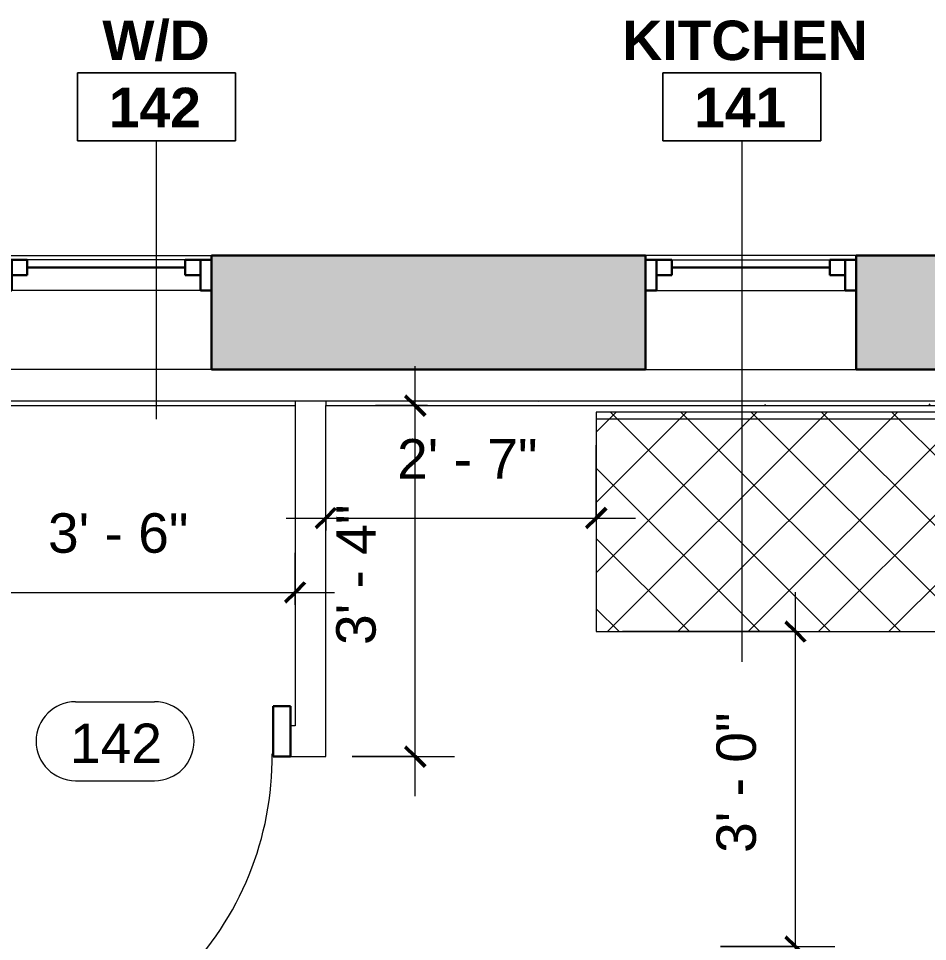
# Model space of a CAD drawing. Header units: inches. Extents: x -545 to 1083, y -2066 to -269.
# Drawn here: x 29.8 to 133.3, y -1762.9 to -1657.7 of the extents above; entities that cross this region are included whole.
import ezdxf

# ---------------------------------------------------------------- set-up
doc = ezdxf.new("R2010")
doc.units = ezdxf.units.IN
doc.header["$MEASUREMENT"] = 0
doc.linetypes.add('Dash dot dot', pattern=[0.8125, 0.25, -0.1875, 0, -0.1875, 0, -0.1875])
for name, color, linetype, lineweight in [('A-ANNO-DIMS', 211, 'Continuous', 9), ('A-ANNO-DIMS-48', 211, 'Continuous', 9), ('A-AREA-IDEN', 2, 'Continuous', 9), ('A-DETL', 90, 'Continuous', 9), ('A-DOOR', 31, 'Continuous', 18), ('A-DOOR-FRAM', 31, 'Continuous', 30), ('A-DOOR-IDEN', 31, 'Continuous', 9), ('A-GLAZ', 151, 'Continuous', 18), ('A-WALL', 113, 'Continuous', 18), ('A-WALL-PATT', 111, 'Continuous', 18), ('I-WALL', 2, 'Continuous', 18), ('Q-CASE', 31, 'Continuous', 9)]:
    doc.layers.add(name, color=color, linetype=linetype, lineweight=lineweight)
doc.styles.add('Swis721 Lt BT', font='swissl.ttf', dxfattribs={"height": 4.5})
doc.styles.add('Swis721 Lt BT_B', font='', dxfattribs={"height": 4.5})
doc.styles.get('Swis721 Lt BT_B').set_extended_font_data('Swis721 Lt BT', bold=True)
doc.dimstyles.new('OTJ_-_3_32__Linear__1_2__Tolerance', dxfattribs={"dimscale": 12, "dimtxt": 4.748918, "dimasz": 0.1875, "dimexe": 0.375, "dimexo": 0.25, "dimgap": 0.25, "dimtad": 1, "dimdec": 1, "dimrnd": 0.5, "dimzin": 3, "dimdsep": 46, "dimlunit": 4, "dimtxsty": 'Swis721 Lt BT', "dimblk1": 'OBLIQUE', "dimblk2": 'OBLIQUE', "dimsah": 1, "dimcen": 0.09, "dimdle": 0.375, "dimazin": 0, "dimtfac": 1, "dimtdec": 4, "dimtix": 1, "dimtmove": 0, "dimatfit": 3, "dimfxl": 1, "dimtvp": 1, "dimfrac": 2, "dimtolj": 1, "dimtzin": 0, "dimarcsym": 2})

# ---------------------------------------------------------------- blocks, each defined once
blk = doc.blocks.new('Window-Double-Hung - 24_ x 44_-5077948-1ST FLOOR - CONSTRUCTION')
at = {"layer": 'A-GLAZ', "color": 8, "lineweight": 30}
for p, q in [((-12, 6.5), (-12, -6.5)), ((12, -6.5), (12, 6.5)), ((-12, 6), (-9, 6)), ((-10.75, 6), (-10.75, 2.5)), ((-9, 6), (-9, 4.25)), ((9, 6), (12, 6)), ((9, 6), (9, 4.25)), ((10.75, 6), (10.75, 2.5)), ((-10.75, 4.25), (-9, 4.25)), ((-9, 5.125), (9, 5.125)), ((10.75, 4.25), (9, 4.25)), ((-12, 2.5), (-10.75, 2.5)), ((10.75, 2.5), (12, 2.5))]:
    blk.add_line(p, q, dxfattribs=at)
at = {"layer": 'A-GLAZ'}
for p, q in [((12, 6.5), (-12, 6.5)), ((-12, -6.5), (12, -6.5))]:
    blk.add_line(p, q, dxfattribs=at)
at = {"layer": 'A-GLAZ', "lineweight": 9}
for p, q in [((-9, 6), (9, 6)), ((-10.75, 2.5), (10.75, 2.5))]:
    blk.add_line(p, q, dxfattribs=at)
blk = doc.blocks.new('Window-Double-Hung - 24_ x 44_-5436741-1ST FLOOR - CONSTRUCTION')
at = {"layer": 'A-GLAZ'}
for p, q in [((-12, 6.5), (12, 6.5)), ((12, -6.5), (-12, -6.5))]:
    blk.add_line(p, q, dxfattribs=at)
at = {"layer": 'A-GLAZ', "color": 8, "lineweight": 30}
for p, q in [((-12, -6.5), (-12, 6.5)), ((12, 6.5), (12, -6.5)), ((-12, -2.5), (-10.75, -2.5)), ((-10.75, -6), (-10.75, -2.5)), ((10.75, -2.5), (12, -2.5)), ((10.75, -6), (10.75, -2.5)), ((-10.75, -4.25), (-9, -4.25)), ((-9, -6), (-9, -4.25)), ((-9, -5.125), (9, -5.125)), ((9, -6), (9, -4.25)), ((10.75, -4.25), (9, -4.25)), ((-12, -6), (-9, -6)), ((9, -6), (12, -6))]:
    blk.add_line(p, q, dxfattribs=at)
at = {"layer": 'A-GLAZ', "lineweight": 9}
for p, q in [((-10.75, -2.5), (10.75, -2.5)), ((-9, -6), (9, -6))]:
    blk.add_line(p, q, dxfattribs=at)
blk = doc.blocks.new('Single Flush - D1 3_ X 8_  - NOT FR-6102448-1ST FLOOR - CONSTRUCTION')
at = {"layer": 'A-DOOR', "lineweight": 30}
for p, q in [((16.15625, 37.5625), (16.15625, 1.75)), ((17.90625, 37.5625), (16.15625, 37.5625)), ((17.90625, 1.75), (17.90625, 37.5625)), ((16.15625, 1.75), (17.90625, 1.75))]:
    blk.add_line(p, q, dxfattribs=at)
at = {"layer": 'A-DOOR', "lineweight": 9}
blk.add_arc((17.90625, 1.75), 35.8125, 90, 180.5, dxfattribs=at)
at = {"layer": 'A-DOOR-FRAM'}
for p, q in [((-20, -4), (-20, 1.75)), ((-20, 1.75), (-18, 1.75)), ((-18, -4), (-18, 1.75)), ((18.000004, -4), (18.000004, 1.75)), ((18.000004, 1.75), (20.000004, 1.75)), ((20.000004, -4), (20.000004, 1.75)), ((-20, -4), (-18, -4)), ((18.000004, -4), (20.000004, -4))]:
    blk.add_line(p, q, dxfattribs=at)
blk = doc.blocks.new('Counter Top w Sink Hole - 24_ Depth-5937304-1ST FLOOR - CONSTRUCTION')
at = {"layer": 'Q-CASE'}
h = blk.add_hatch(dxfattribs=at)
h.set_pattern_fill('FP_8', color=256, style=0, pattern_type=2)
h.set_pattern_definition([(45, (-142.846, 1702.594), (-4.006467, 4.006467), []), (135, (-142.846, 1702.594), (-4.006467, -4.006467), [])])
h.paths.add_polyline_path([(29.66, -25), (29.66, 0), (-47.26, 0), (-47.26, -25), (27.59, -25)], flags=0)
h.paths.add_polyline_path([(27.59, -23), (3.59, -23), (3.59, -2), (27.59, -2), (27.59, -16.5)], flags=0)
h.paths.add_polyline_path([(2.33, -3.95), (1.8, -3.95), (1.3, -3.59), (1.11, -3), (1.3, -2.41), (1.8, -2.05), (2.42, -2.05), (2.92, -2.41), (3.11, -3), (2.92, -3.59), (2.42, -3.95)], flags=0)
h.paths.add_polyline_path([(2.11, -3.55), (2.32, -3.5), (2.44, -3.43), (2.55, -3.32), (2.61, -3.21), (2.65, -3.06), (2.66, -3), (2.61, -2.79), (2.54, -2.66), (2.43, -2.56), (2.31, -2.49), (2.17, -2.46), (2.11, -2.45), (1.89, -2.5), (1.77, -2.57), (1.67, -2.68), (1.61, -2.79), (1.57, -2.89), (1.57, -3.06), (1.61, -3.22), (1.68, -3.34), (1.79, -3.44), (1.91, -3.51), (2.02, -3.54)], flags=0)
h.paths.add_polyline_path([(2.11, -3.5), (1.96, -3.48), (1.8, -3.39), (1.72, -3.31), (1.66, -3.21), (1.63, -3.13), (1.61, -3), (1.64, -2.85), (1.72, -2.69), (1.8, -2.61), (1.89, -2.55), (1.98, -2.52), (2.11, -2.5), (2.26, -2.52), (2.42, -2.61), (2.5, -2.69), (2.54, -2.75), (2.6, -2.93), (2.61, -3), (2.58, -3.15), (2.5, -3.31), (2.42, -3.39), (2.32, -3.45), (2.24, -3.48)], flags=0)
for p, q in [((29.66, 0), (-47.26, 0)), ((-47.26, 0), (-47.26, -25)), ((29.66, -25), (29.66, 0)), ((-47.26, -0.75), (29.66, -0.75)), ((-47.26, -25), (29.66, -25))]:
    blk.add_line(p, q, dxfattribs=at)
at = {"layer": 'Q-CASE', "linetype": 'Dash dot dot'}
for p, q in [((27.59, -6), (28.35, -6)), ((3.35, -19), (3.35, -8)), ((30.35, -8), (30.35, -19)), ((28.35, -21), (27.59, -21))]:
    blk.add_line(p, q, dxfattribs=at)
for centre, start, end in [((28.35, -8), 0, 90), ((5.35, -8), 153.0754, 180), ((5.35, -19), 180, 206.9246), ((28.35, -19), 270, 0)]:
    blk.add_arc(centre, 2, start, end, dxfattribs=at)
blk = doc.blocks.new('Room Tag - Room Name and Number-3379422-1ST FLOOR - CONSTRUCTION')
at = {"layer": 'A-AREA-IDEN'}
for p, q in [((-0.1881, -0.1636), (-0.1881, -0.0018)), ((-0.1881, -0.0018), (0.1869, -0.0018)), ((0.1869, -0.0018), (-0.1881, -0.0018)), ((-0.1881, -0.0018), (-0.1881, -0.1636)), ((0.1869, -0.0018), (0.1869, -0.1636)), ((0.1869, -0.1636), (0.1869, -0.0018)), ((0.1869, -0.1636), (-0.1881, -0.1636)), ((-0.1881, -0.1636), (0.1869, -0.1636))]:
    blk.add_line(p, q, dxfattribs=at)
blk = doc.blocks.new('DIMBLOCK6-1ST FLOOR - CONSTRUCTION')
at = {"layer": 'A-ANNO-DIMS-48'}
for p, q in [((19.52, -1724.53), (19.52, -1718.62)), ((61.27, -1724.53), (61.27, -1718.62)), ((15.02, -1723.12), (65.77, -1723.12)), ((19.52, -1723.12), (19.52, -1724.53)), ((61.27, -1723.12), (61.27, -1724.53))]:
    blk.add_line(p, q, dxfattribs=at)
at = {"layer": 'A-ANNO-DIMS-48', "lineweight": 50}
for p, q in [((19.52, -1723.12), (20.65, -1721.99)), ((61.27, -1723.12), (62.4, -1721.99)), ((19.52, -1723.12), (18.4, -1724.24)), ((61.27, -1723.12), (60.15, -1724.24))]:
    blk.add_line(p, q, dxfattribs=at)
at = {"layer": 'A-ANNO-DIMS-48', "color": 0, "insert": (33.12, -1714.11), "char_height": 4.5, "width": 17.4579, "attachment_point": 1, "line_spacing_factor": 1.005062, "style": 'Swis721 Lt BT'}
blk.add_mtext('3\' - 6"', dxfattribs=at)
blk = doc.blocks.new('_Oblique')
at = {"color": 0, "linetype": 'ByBlock', "lineweight": -2}
blk.add_line((-0.5, -0.5), (0.5, 0.5), dxfattribs=at)
blk = doc.blocks.new('DIMBLOCK24-1ST FLOOR - CONSTRUCTION')
at = {"layer": 'A-ANNO-DIMS-48'}
for p, q in [((95.58, -1706.34), (95.58, -1719.15)), ((95.58, -1714.65), (95.58, -1706.34)), ((64.77, -1716.06), (64.77, -1710.15)), ((60.27, -1714.65), (100.08, -1714.65)), ((64.77, -1714.65), (64.77, -1716.06))]:
    blk.add_line(p, q, dxfattribs=at)
at = {"layer": 'A-ANNO-DIMS-48', "lineweight": 50}
for p, q in [((64.77, -1714.65), (65.9, -1713.53)), ((95.58, -1714.65), (96.71, -1713.53)), ((64.77, -1714.65), (63.65, -1715.78)), ((95.58, -1714.65), (94.46, -1715.78))]:
    blk.add_line(p, q, dxfattribs=at)
at = {"layer": 'A-ANNO-DIMS-48', "color": 0, "insert": (72.9, -1705.65), "char_height": 4.5, "width": 17.4579, "attachment_point": 1, "line_spacing_factor": 1.005062, "style": 'Swis721 Lt BT'}
blk.add_mtext('2\' - 7"', dxfattribs=at)
blk = doc.blocks.new('Door Tag - Door Tag-41184-1ST FLOOR - CONSTRUCTION')
at = {"layer": 'A-DOOR-IDEN'}
for p, q in [((-0.09375, 0.09375), (0.09375, 0.09375)), ((-0.09375, -0.09375), (0.09375, -0.09375))]:
    blk.add_line(p, q, dxfattribs=at)
for centre, start, end in [((-0.09375, 0), 90, 270), ((0.09375, 0), 270, 90)]:
    blk.add_arc(centre, 0.09375, start, end, dxfattribs=at)
blk = doc.blocks.new('DIMBLOCK44-1ST FLOOR - CONSTRUCTION')
at = {"layer": 'A-ANNO-DIMS-48'}
for p, q in [((74.96, -1746.34), (74.96, -1697.34)), ((76.37, -1701.84), (70.46, -1701.84)), ((74.96, -1701.84), (76.37, -1701.84)), ((67.77, -1741.84), (79.46, -1741.84)), ((74.96, -1741.84), (67.77, -1741.84))]:
    blk.add_line(p, q, dxfattribs=at)
at = {"layer": 'A-ANNO-DIMS-48', "lineweight": 50}
for p, q in [((74.96, -1701.84), (73.84, -1700.72)), ((74.96, -1701.84), (76.09, -1702.97)), ((74.96, -1741.84), (73.84, -1740.72)), ((74.96, -1741.84), (76.09, -1742.97))]:
    blk.add_line(p, q, dxfattribs=at)
at = {"layer": 'A-ANNO-DIMS-48', "color": 0, "insert": (65.96, -1729.12), "char_height": 4.5, "width": 17.4579, "attachment_point": 1, "rotation": 90, "line_spacing_factor": 1.005062, "style": 'Swis721 Lt BT'}
blk.add_mtext('3\' - 4"', dxfattribs=at)
blk = doc.blocks.new('DIMBLOCK48-1ST FLOOR - CONSTRUCTION')
at = {"layer": 'A-ANNO-DIMS-48'}
for p, q in [((118.3, -1767.99), (118.3, -1723.09)), ((98.58, -1727.59), (122.8, -1727.59)), ((118.3, -1727.59), (98.58, -1727.59)), ((109.77, -1763.49), (122.8, -1763.49)), ((118.3, -1763.49), (109.77, -1763.49))]:
    blk.add_line(p, q, dxfattribs=at)
at = {"layer": 'A-ANNO-DIMS-48', "lineweight": 50}
for p, q in [((118.3, -1727.59), (117.17, -1726.47)), ((118.3, -1727.59), (119.42, -1728.72)), ((118.3, -1763.49), (117.17, -1762.37)), ((118.3, -1763.49), (119.42, -1764.62))]:
    blk.add_line(p, q, dxfattribs=at)
at = {"layer": 'A-ANNO-DIMS-48', "color": 0, "insert": (109.29, -1752.82), "char_height": 4.5, "width": 17.4579, "attachment_point": 1, "rotation": 90, "line_spacing_factor": 1.005062, "style": 'Swis721 Lt BT'}
blk.add_mtext('3\' - 0"', dxfattribs=at)

msp = doc.modelspace()

# ---------------------------------------------------------------- hatches: boundary and pattern name
at = {"layer": 'A-WALL-PATT', "lineweight": 9}
h = msp.add_hatch(color=7, dxfattribs=at)
h.paths.add_polyline_path([(240.17, -1697.72), (248.17, -1697.72), (248.17, -1684.72), (203.2, -1684.72), (203.2, -1697.72), (208.46, -1697.72)], flags=0)
h.paths.add_polyline_path([(179.2, -1697.72), (179.2, -1684.72), (125.2, -1684.72), (125.2, -1697.72), (152.21, -1697.72)], flags=0)
h.paths.add_polyline_path([(95.96, -1697.72), (101.2, -1697.72), (101.2, -1684.72), (51.74, -1684.72), (51.74, -1697.72)], flags=0)
h.paths.add_polyline_path([(16.02, -1697.72), (27.74, -1697.72), (27.74, -1684.72), (-21.9, -1684.72), (-21.9, -1697.72), (-16.54, -1697.72)], flags=0)
h.paths.add_polyline_path([(-72.78, -1697.72), (-45.9, -1697.72), (-45.9, -1684.72), (-135.38, -1684.72), (-135.38, -1697.72), (-102.68, -1697.72)], flags=0)
h.paths.add_polyline_path([(-185.28, -1697.72), (-175.38, -1697.72), (-175.38, -1684.72), (-186.36, -1684.72), (-186.36, -1697.72)], flags=0)
h = msp.add_hatch(dxfattribs=at)
h.set_pattern_fill('FP_1', color=256, style=0, pattern_type=2)
h.set_pattern_definition([(0, (0, 0), (15.36, 3.84), [0.634, -10.886, 0.634, -10.886, -61.44]), (0, (0, 0), (15.36, 3.84), [-23.04, 0.634, -22.406, 0.634, -10.886, -26.88]), (0, (0, 0), (15.36, 3.84), [-57.6, 0.634, -7.046, 0.634, -18.566]), (120, (5.76, 1.92), (-11.0055376, 11.38215), [0.634, -10.886, 0.634, -10.886, -61.44]), (120, (5.76, 1.92), (-11.0055376, 11.38215), [-23.04, 0.634, -22.406, 0.634, -10.886, -26.88]), (120, (5.76, 1.92), (-11.0055376, 11.38215), [-57.6, 0.634, -7.046, 0.634, -18.566]), (240, (7.68, 9.6), (-4.3544624, -15.22215), [0.634, -10.886, 0.634, -10.886, -61.44]), (240, (7.68, 9.6), (-4.3544624, -15.22215), [-23.04, 0.634, -22.406, 0.634, -10.886, -26.88]), (240, (7.68, 9.6), (-4.3544624, -15.22215), [-57.6, 0.634, -7.046, 0.634, -18.566])])
h.paths.add_polyline_path([(208.46, -1701.84), (240.17, -1701.84), (240.17, -1701.34), (207.25, -1701.34), (207.25, -1701.84)], flags=0)
h.paths.add_polyline_path([(64.77, -1701.84), (203.75, -1701.84), (203.75, -1701.34), (64.77, -1701.34)], flags=0)
h.paths.add_polyline_path([(61.27, -1701.84), (61.27, -1701.34), (19.52, -1701.34), (19.52, -1701.84), (39.71, -1701.84)], flags=0)

# ---------------------------------------------------------------- linework, layer by layer
at = {"layer": 'A-AREA-IDEN'}
for p, q in [((45.5, -1703.37), (45.47, -1671.67)), ((112.21, -1731.04), (112.21, -1671.67))]:
    msp.add_line(p, q, dxfattribs=at)
at = {"layer": 'A-DETL'}
msp.add_line((95.58, -1727.59), (113.58, -1727.59), dxfattribs=at)
at = {"layer": 'A-WALL', "color": 8, "lineweight": 30}
for p, q in [((101.2, -1684.72), (51.74, -1684.72)), ((179.2, -1684.72), (125.2, -1684.72)), ((51.74, -1697.72), (101.2, -1697.72)), ((125.2, -1697.72), (179.2, -1697.72))]:
    msp.add_line(p, q, dxfattribs=at)
at = {"layer": 'A-WALL'}
for p, q in [((240.8, -1701.34), (19.52, -1701.34)), ((61.27, -1701.34), (61.27, -1701.84)), ((64.77, -1701.34), (64.77, -1701.84))]:
    msp.add_line(p, q, dxfattribs=at)
at = {"layer": 'I-WALL'}
for p, q in [((19.52, -1701.84), (61.27, -1701.84)), ((61.27, -1701.84), (61.27, -1738.34)), ((64.77, -1741.84), (64.77, -1701.84)), ((64.77, -1701.84), (203.75, -1701.84)), ((61.27, -1738.34), (60.77, -1738.34)), ((60.77, -1738.34), (60.77, -1741.84)), ((60.77, -1741.84), (64.77, -1741.84))]:
    msp.add_line(p, q, dxfattribs=at)

# ---------------------------------------------------------------- block references
at = {"layer": 'A-AREA-IDEN', "xscale": 47.99999999999997, "yscale": 47.99999999999997, "zscale": 47.99999999999997}
for p in [(45.5, -1663.81), (112.2, -1663.81)]:
    msp.add_blockref('Room Tag - Room Name and Number-3379422-1ST FLOOR - CONSTRUCTION', p, dxfattribs=at)
at = {"layer": 'A-DOOR', "rotation": 180}
msp.add_blockref('Single Flush - D1 3_ X 8_  - NOT FR-6102448-1ST FLOOR - CONSTRUCTION', (40.77, -1740.09), dxfattribs=at)
at = {"layer": 'A-DOOR-IDEN', "xscale": 47.99999999999997, "yscale": 47.99999999999997, "zscale": 47.99999999999997}
msp.add_blockref('Door Tag - Door Tag-41184-1ST FLOOR - CONSTRUCTION', (40.77, -1740.09), dxfattribs=at)
at = {"layer": 'A-GLAZ', "rotation": 180}
msp.add_blockref('Window-Double-Hung - 24_ x 44_-5436741-1ST FLOOR - CONSTRUCTION', (39.74, -1691.22), dxfattribs=at)
at = {"layer": 'A-GLAZ'}
msp.add_blockref('Window-Double-Hung - 24_ x 44_-5077948-1ST FLOOR - CONSTRUCTION', (113.2, -1691.22), dxfattribs=at)
at = {"layer": 'Q-CASE'}
msp.add_blockref('Counter Top w Sink Hole - 24_ Depth-5937304-1ST FLOOR - CONSTRUCTION', (142.85, -1702.59), dxfattribs=at)

# ---------------------------------------------------------------- texts
at = {"layer": 'A-AREA-IDEN', "char_height": 4.5, "attachment_point": 1, "style": 'Swis721 Lt BT_B'}
for s, insert, width in [('W/D', (39.32, -1657.96), 14.847), ('KITCHEN', (98.58, -1657.96), 32.8755), ('142', (40.05, -1665.61), 12.726), ('141', (106.76, -1665.61), 12.726)]:
    msp.add_mtext(s, dxfattribs=dict(at, insert=insert, width=width))
at = {"layer": 'A-DOOR-IDEN', "insert": (35.62, -1738.08), "char_height": 4.5, "width": 12.2715, "attachment_point": 1, "style": 'Swis721 Lt BT'}
msp.add_mtext('142', dxfattribs=at)

# ---------------------------------------------------------------- dimensions: what is measured, and where the dimension line sits
at = {"layer": 'A-ANNO-DIMS'}
for base, p1, p2, override, picture, middle in [((74.96, -1701.84), (64.77, -1741.84), (73.37, -1701.84), {"dimpost": '<>', "dimfxl": 40.914443}, 'DIMBLOCK44-1ST FLOOR - CONSTRUCTION', (69.65, -1721.84)), ((118.3, -1727.59), (106.77, -1763.49), (95.58, -1727.59), {"dimpost": '<>', "dimfxl": 37.601179}, 'DIMBLOCK48-1ST FLOOR - CONSTRUCTION', (112.99, -1745.54))]:
    dim = msp.add_linear_dim(base=base, p1=p1, p2=p2, angle=90, dimstyle='OTJ_-_3_32__Linear__1_2__Tolerance', override=override, dxfattribs=at)
    dim.commit()
    dim.dimension.update_dxf_attribs({"geometry": picture, "text_midpoint": middle})
for base, p1, p2, override, picture, middle in [((95.58, -1714.65), (64.77, -1713.06), (95.58, -1703.34), {"dimpost": '<>', "dimfxl": 32.308948}, 'DIMBLOCK24-1ST FLOOR - CONSTRUCTION', (80.18, -1709.4)), ((61.27113576, -1723.11626388), (19.52113576, -1721.52527363), (61.27113576, -1721.52527363), {"dimpost": '<>', "dimfxl": 41.75}, 'DIMBLOCK6-1ST FLOOR - CONSTRUCTION', (40.39613576, -1717.80363659))]:
    dim = msp.add_linear_dim(base=base, p1=p1, p2=p2, dimstyle='OTJ_-_3_32__Linear__1_2__Tolerance', override=override, dxfattribs=at)
    dim.commit()
    dim.dimension.update_dxf_attribs({"geometry": picture, "text_midpoint": middle})

doc.saveas('drawing.dxf')
